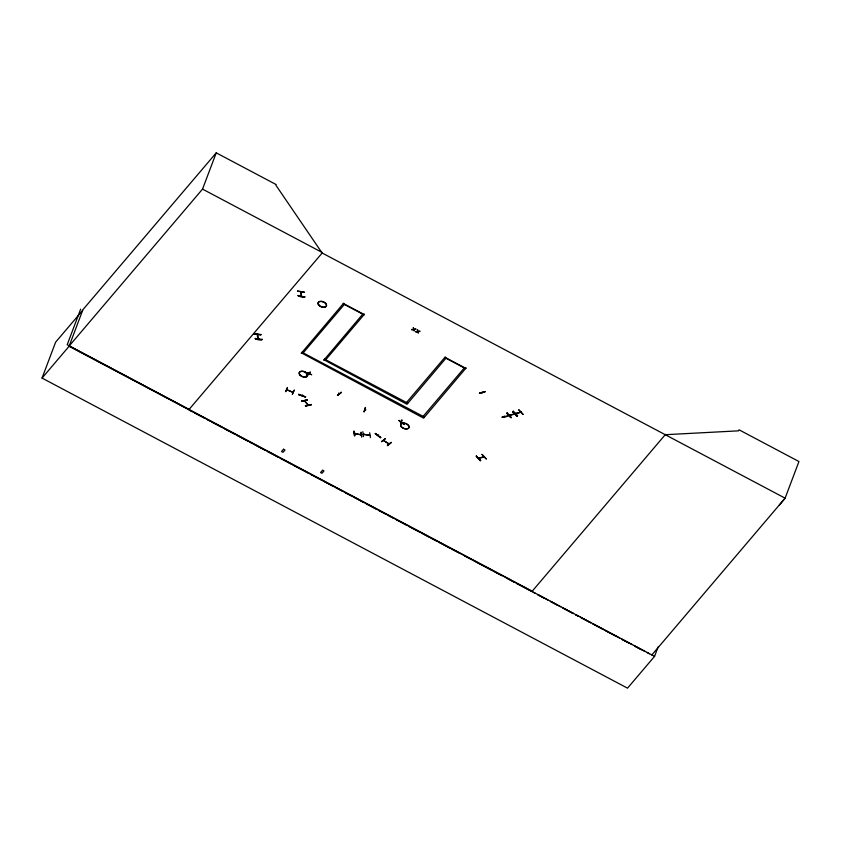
<?xml version="1.0" encoding="UTF-8"?>
<svg xmlns="http://www.w3.org/2000/svg" width="841" height="841" viewBox="0 0 841 841"><rect width="100%" height="100%" fill="white"/><g stroke="black" fill="none" stroke-linecap="round" stroke-linejoin="round"><path stroke-width="1.26" d="M502.035 417.325C513.893 413.783 504.484 418.093 502.151 417.031M398.928 420.574L404.195 424.631M257.83 334.581C256.232 333.646 258.639 341.288 258.492 338.166M258.755 339.07L257.577 334.487M298.071 295.38C297.525 296.2 304.936 298.334 304.915 296.684M302.329 395.659L302.508 394.892M308.416 373.772L309.015 374.14M311.181 404.384L311.275 404.942L305.514 405.961M383.37 440.379L389.215 443.964L388.773 443.649M308.353 373.951L309.036 373.909M338.702 393.104L339.207 393.893M262.098 339.186C262.487 340.826 254.571 339.522 255.328 338.355M255.286 338.881L262.056 339.711M262.014 339.48L255.212 338.66M305.451 397.026L298.671 394.734L298.849 394.208M304.936 372.395L311.706 374.729L305.02 372.185M305.43 397.078L305.609 396.553M364.342 411.543L365.53 407.443M363.901 411.68L365.404 407.654L364.227 411.838M365.457 410.103L364.931 409.956M400.547 424.232L401.777 419.859M400.842 424.358L402.019 420.237M658.188 646.782L654.571 656.358L627.533 688.159L42.05 378.093L55.611 342.182L82.649 310.382M80.652 309.131L67.196 344.736L189.057 409.462M42.05 378.093L69.088 346.282L82.902 309.709L216.242 152.841L276.174 184.578L275.922 185.251L322.082 252.962L785.105 498.177L798.95 461.53L739.018 429.793L738.619 430.834L665.242 434.702M532.216 591.202L69.193 345.977L202.534 189.109L216.242 152.841M260.931 334.539L254.161 333.709M297.535 291.039L304.463 292.142M301.099 292.321L301.551 296.337L301.351 295.433M285.677 391.706L287.475 387.522L285.793 391.412M466.072 367.938L423.612 418.135L301.414 352.884M301.972 352.232L424.337 417.031M303.191 352.873L344.358 304.431M292.5 392.253L292.615 391.696M294.203 390.224L292.426 394.082M292.321 394.376L294.171 390.182M310.308 372.09L306.566 374.939M301.572 401.168L307.333 400.085L301.688 400.873M343.149 303.79L363.943 314.807M301.246 353.336L343.706 303.138M305.304 405.761L311.128 404.647L305.514 406.024M445.93 358.224L406.991 404.279L323.964 359.769M324.521 359.118L407.717 403.175M325.73 359.759L364.5 314.156M362.734 314.166L323.796 360.221M341.257 392.116L337.714 395.48L337.514 394.976M355.333 433.241L355.186 433.62M353.767 431.181L354.376 435.785L354.87 435.554M365.551 410.124L365.74 409.609M360.684 434.765L360.652 434.156M363.543 436.595L362.849 431.696M361.714 436.731L361.073 432.158L361.704 437.005M364.027 433.956L363.785 434.513M370.439 437.614L369.672 432.758M369.325 434.786L369.325 435.133M413.688 329.357L412.195 329.935L411.806 329.367M411.691 329.672L413.467 329.315L413.288 327.57L413.867 329.273L415.885 328.947M413.572 329.651L414.256 331.028L414.087 329.304M417.735 331.501L416.242 332.079L415.853 331.512M415.738 331.817L417.514 331.459L417.336 329.714M419.932 331.091L417.914 331.417L417.809 329.966M378.576 434.829L377.977 435.375M417.63 331.796L418.303 333.173L418.135 331.449M375.17 433.62L380.416 437.709L380.773 437.278M385.409 438.571L381.688 441.441M387.459 445.194L387.669 445.698L391.181 442.313M398.991 420.342L404.248 424.421M406.508 402.534L445.267 356.931M401.041 422.277L400.474 421.499M401.062 422.508L401.252 423.012M444.71 357.583L465.515 368.6M423.128 416.39L464.295 367.959M485.057 391.559L479.601 392.999M482.177 392.705L482.723 392.726M476.132 456.179L480.337 460.679L480.747 460.3M478.907 458.093L479.202 457.735M481.956 454.34L486.172 458.829M483.564 456.758L483.417 456.6M511.254 417.63L507.123 412.942M511.381 417.388C510.908 418.65 506.019 413.383 507.165 412.899M509.982 414.991L509.835 414.834M516.763 416.169L512.59 411.438M513.378 411.249L517.635 415.706M513.42 411.217L513.01 411.596L517.509 415.938M514.051 413.698L514.198 413.846M516.227 413.299L516.08 413.141M523.007 414.476L518.844 409.746M516.805 415.927L512.768 411.627M520.159 412.374C521.946 411.291 519.833 413.33 520.453 411.806M520.442 412.532L520.558 411.995M523.06 414.235L518.823 409.988M293.162 392.495L286.602 389.677L293.099 392.263M308.29 405.204L304.694 400.694M380.616 437.572L375.401 433.441M480.337 460.668L476.416 456.043M363.123 434.219L369.798 435.207M369.977 435.438L363.249 434.408M300.815 291.774L301.257 296.263M354.429 433.483L361.294 434.818L354.45 433.641M504.852 416.579L504.201 416.137L504.663 416.631M779.386 505.042L785.105 498.177L651.764 655.044M188.741 409.83L322.481 252.636L202.534 189.109M665.557 434.334L531.901 591.57L516.837 583.591M509.089 415.37L509.688 415.202M515.428 413.625C530.377 409.336 511.927 415.118 515.943 413.52M483.281 456.968C486.13 456.116 475.943 458.85 479.055 458.114M484.006 457.02L478.645 458.45M301.562 401.083L307.322 400.001M304.379 400.715L308.09 405.246M479.475 393.21L484.921 391.769M306.418 375.16L310.161 372.3M385.262 438.792L381.572 441.746M306.45 375.244L310.192 372.384M337.472 395.259L341.446 392.568M476.363 456.095L480.579 460.574M364.847 409.714L365.53 409.956M509.152 415.328L513.998 414.014M514.566 414.119L509.236 415.528M516.994 416.148L512.779 411.659M482.135 454.529L486.35 459.018M479.486 393.294L484.942 391.864M413.972 329.609L415.769 329.252M418.019 331.753L419.827 331.396M354.04 431.223L354.765 435.848M383.496 440.253L384.137 440.673M389.11 444.111L383.433 440.4M308.531 373.825L309.025 374.182M338.755 393.42L339.333 393.798M254.056 333.909L260.857 334.739M304.389 292.342L297.504 291.144M297.956 295.685L304.831 297.01M401.02 422.077L400.295 422.024M343.527 303.58L364.332 314.597M445.099 357.372L465.903 368.39M69.088 346.282L654.571 656.358M189.908 410.44L192.221 411.67M194.544 412.899L204.973 418.429M207.296 419.648L209.609 420.878M211.932 422.108L222.371 427.638M224.684 428.868L235.123 434.387M237.435 435.617L247.874 441.147M250.187 442.366L252.51 443.596M254.823 444.826L265.262 450.356M267.575 451.575L278.014 457.105M280.337 458.334L290.765 463.864M293.089 465.084L308.153 473.073M310.476 474.292L320.905 479.822M323.228 481.052L333.656 486.582M335.98 487.801L342.939 491.491M345.252 492.721L351.054 495.791M353.367 497.01L363.806 502.54M366.119 503.77L376.558 509.299M378.87 510.519L385.83 514.208M388.153 515.438L393.945 518.508M396.269 519.727L406.697 525.257M409.02 526.487L419.449 532.017M421.772 533.236L428.721 536.926M431.044 538.156L436.836 541.226M439.16 542.445L449.588 547.975M451.911 549.205L458.871 552.884M464.663 555.954L471.622 559.643M473.935 560.873L492.49 570.692M494.802 571.922L501.762 575.601M507.565 578.671L514.513 582.361M533.057 592.18L535.36 593.399M548.038 600.117L537.672 594.619L544.569 598.298M560.716 606.824L550.35 601.336L557.236 605.026M563.018 608.043L573.394 613.541M575.696 614.76L578.009 615.98M592.989 623.917L619.491 637.962M621.804 639.181L632.169 644.669M634.482 645.888L644.847 651.386M647.16 652.605L649.462 653.825M562.997 608.085L573.362 613.583M575.665 614.813L577.967 616.033M592.937 623.98L603.291 629.488M605.594 630.708L615.959 636.217M621.72 639.276L628.626 642.945M634.387 646.004L641.294 649.673M375.359 433.493L380.668 437.583M507.049 413.141L511.265 417.693M260.836 334.844L254.066 334.014M298.744 394.492L305.493 396.868L298.744 394.492M283.512 449.241L281.514 451.512L283.007 452.311L285.004 450.051L283.512 449.241M322.555 470.256L320.558 472.526L321.956 473.273L323.953 471.002L322.555 470.256M391.139 442.566L387.354 445.488L391.139 442.597M590.687 622.697L580.311 617.199L590.624 622.76M318.728 305.209A4.478 2.66 20.7 0 0 326.129 306.481A4.478 2.66 20.7 0 0 321.83 301.562A4.478 2.66 20.7 0 0 318.728 305.209M318.844 304.978A4.436 2.639 20.7 0 0 326.182 306.24A4.436 2.639 20.7 0 0 321.924 301.362A4.436 2.639 20.7 0 0 318.844 304.978M299.89 375.086A4.478 2.66 20.7 0 0 307.291 376.358A4.478 2.66 20.7 0 0 302.991 371.438A4.478 2.66 20.7 0 0 299.89 375.086M299.995 374.855A4.436 2.639 20.7 0 0 307.343 376.116A4.436 2.639 20.7 0 0 303.075 371.238A4.436 2.639 20.7 0 0 299.995 374.855M401.325 426.913A4.447 2.649 20.7 0 0 408.684 428.185A4.447 2.649 20.7 0 0 404.405 423.286A4.447 2.649 20.7 0 0 401.325 426.913M401.42 426.692A4.436 2.639 20.7 0 0 408.758 427.953A4.436 2.639 20.7 0 0 404.5 423.065A4.436 2.639 20.7 0 0 401.42 426.692"/></g></svg>
